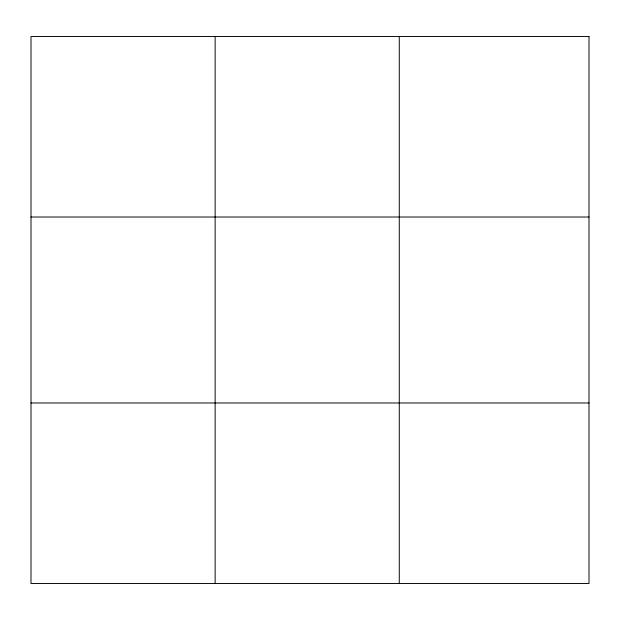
<?xml version="1.0" encoding="UTF-8"?>
<svg xmlns="http://www.w3.org/2000/svg" width="620" height="620" viewBox="0 0 620 620"><rect width="100%" height="100%" fill="white"/><g stroke="black" fill="none" stroke-linecap="round" stroke-linejoin="round"><path stroke-width="0.93" d="M215.14 36.51L215.14 583.49M399.28 36.51L399.28 583.49M31 217.016L589 217.016M31 402.985L589 402.985M589 36.51L589 583.49L31 583.49L31 36.51L589 36.51"/></g></svg>
